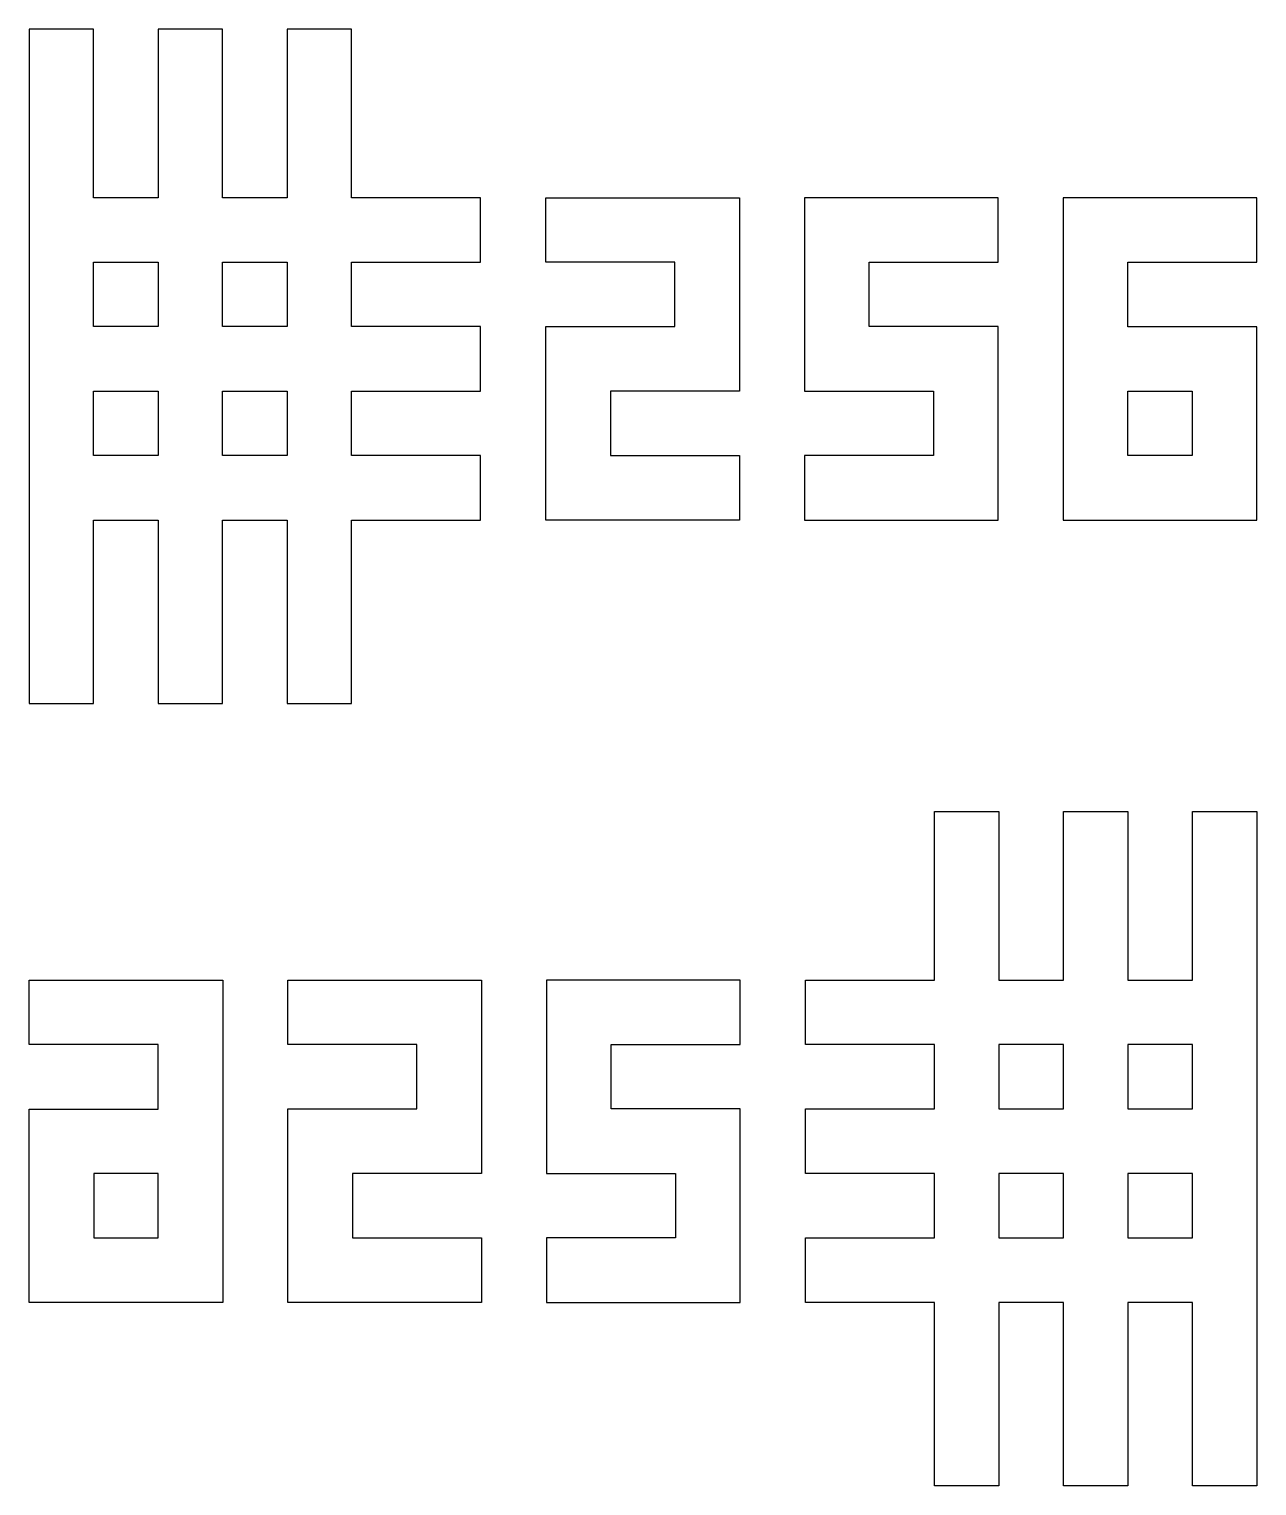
# Model space of a CAD drawing. Extents: x 5 to 15, y 4.1 to 15.9.
import ezdxf

# ---------------------------------------------------------------- set-up
doc = ezdxf.new("R2010")
doc.units = 0
doc.layers.get('0').update_dxf_attribs({"linetype": 'CONTINUOUS'})

msp = doc.modelspace()

# ---------------------------------------------------------------- linework, layer by layer
at = {"color": 7}
for points in [[(5.019671, 15.911951), (5.019671, 10.438066), (5.542935, 10.438066), (5.542935, 11.9273), (6.066196, 11.9273), (6.066196, 10.438066), (6.58946, 10.438066), (6.58946, 11.9273), (7.112721, 11.9273), (7.112721, 10.438066), (7.635985, 10.438066), (7.635985, 11.9273), (8.682264, 11.9273), (8.682264, 12.45054), (7.635985, 12.45054), (7.635985, 12.973806), (8.682264, 12.973806), (8.682264, 13.497073), (7.635985, 13.497073), (7.635985, 14.020339), (8.682264, 14.020339), (8.682264, 14.543368), (7.635985, 14.543368), (7.635985, 15.911951), (7.112721, 15.911951), (7.112721, 14.543368), (6.58946, 14.543368), (6.58946, 15.911951), (6.066196, 15.911951), (6.066196, 14.543368), (5.542935, 14.543368), (5.542935, 15.911951)], [(9.734694, 14.543368), (10.781219, 14.543368), (10.781219, 13.497073), (10.781219, 12.973806), (9.734694, 12.973806), (9.734694, 12.45054), (10.781219, 12.45054), (10.781219, 11.9273), (9.21143, 11.9273), (9.21143, 13.497073), (10.257955, 13.497073), (10.257955, 14.020339), (9.21143, 14.020339), (9.21143, 14.543368)], [(12.356911, 14.543368), (11.310386, 14.543368), (11.310386, 13.497073), (11.310386, 12.973806), (12.356911, 12.973806), (12.356911, 12.45054), (11.310386, 12.45054), (11.310386, 11.9273), (12.880175, 11.9273), (12.880175, 13.497073), (11.833649, 13.497073), (11.833649, 14.020339), (12.880175, 14.020339), (12.880175, 14.543368)], [(13.409342, 14.543368), (13.409342, 13.496914), (13.409342, 12.973436), (13.409342, 12.450461), (13.409342, 11.926983), (14.979274, 11.926983), (14.979274, 13.496914), (13.932825, 13.496914), (13.932825, 14.020392), (14.979274, 14.020392), (14.979274, 14.543368), (14.45579, 14.543368)], [(5.542935, 14.020339), (6.066196, 14.020339), (6.066196, 13.497073), (5.542935, 13.497073)], [(6.58946, 14.020339), (7.112721, 14.020339), (7.112721, 13.497073), (6.58946, 13.497073)], [(5.542935, 12.973806), (6.066196, 12.973806), (6.066196, 12.45054), (5.542935, 12.45054)], [(6.58946, 12.973806), (7.112721, 12.973806), (7.112721, 12.45054), (6.58946, 12.45054)], [(13.932825, 12.973436), (14.45579, 12.973436), (14.45579, 12.450461), (13.932825, 12.450461)], [(14.979273, 9.561951), (14.979273, 4.088066), (14.45601, 4.088066), (14.45601, 5.5773), (13.932749, 5.5773), (13.932749, 4.088066), (13.409485, 4.088066), (13.409485, 5.5773), (12.886224, 5.5773), (12.886224, 4.088066), (12.36296, 4.088066), (12.36296, 5.5773), (11.316681, 5.5773), (11.316681, 6.10054), (12.36296, 6.10054), (12.36296, 6.623806), (11.316681, 6.623806), (11.316681, 7.147073), (12.36296, 7.147073), (12.36296, 7.670339), (11.316681, 7.670339), (11.316681, 8.193368), (12.36296, 8.193368), (12.36296, 9.561951), (12.886224, 9.561951), (12.886224, 8.193368), (13.409485, 8.193368), (13.409485, 9.561951), (13.932749, 9.561951), (13.932749, 8.193368), (14.45601, 8.193368), (14.45601, 9.561951)], [(6.589602, 8.193368), (6.589602, 7.146914), (6.589602, 6.623436), (6.589602, 6.100461), (6.589602, 5.576983), (5.019671, 5.576983), (5.019671, 7.146914), (6.066119, 7.146914), (6.066119, 7.670392), (5.019671, 7.670392), (5.019671, 8.193368), (5.543154, 8.193368)], [(7.642033, 8.193368), (8.688559, 8.193368), (8.688559, 7.147073), (8.688559, 6.623806), (7.642033, 6.623806), (7.642033, 6.10054), (8.688559, 6.10054), (8.688559, 5.5773), (7.118769, 5.5773), (7.118769, 7.147073), (8.165295, 7.147073), (8.165295, 7.670339), (7.118769, 7.670339), (7.118769, 8.193368)], [(10.26425, 8.193368), (9.217725, 8.193368), (9.217725, 7.147073), (9.217725, 6.623806), (10.26425, 6.623806), (10.26425, 6.10054), (9.217725, 6.10054), (9.217725, 5.5773), (10.787514, 5.5773), (10.787514, 7.147073), (9.740989, 7.147073), (9.740989, 7.670339), (10.787514, 7.670339), (10.787514, 8.193368)], [(13.409485, 7.670339), (12.886224, 7.670339), (12.886224, 7.147073), (13.409485, 7.147073)], [(14.45601, 7.670339), (13.932749, 7.670339), (13.932749, 7.147073), (14.45601, 7.147073)], [(6.066119, 6.623436), (5.543154, 6.623436), (5.543154, 6.100461), (6.066119, 6.100461)], [(13.409485, 6.623806), (12.886224, 6.623806), (12.886224, 6.10054), (13.409485, 6.10054)], [(14.45601, 6.623806), (13.932749, 6.623806), (13.932749, 6.10054), (14.45601, 6.10054)]]:
    msp.add_lwpolyline(points, close=True, dxfattribs=at)

doc.saveas('drawing.dxf')
